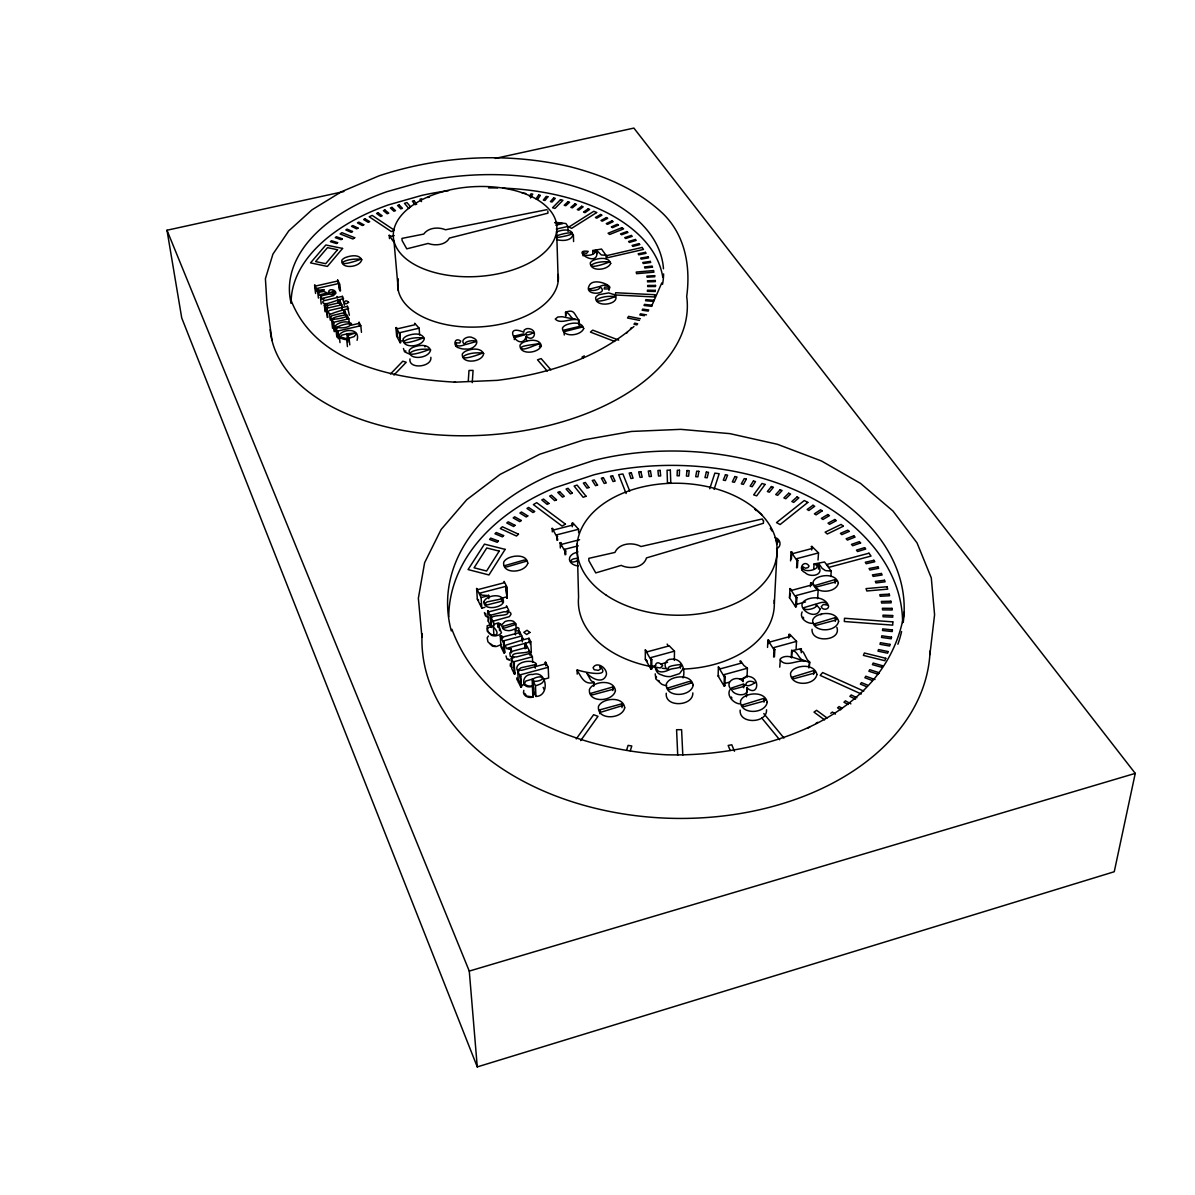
<?xml version="1.0" encoding="UTF-8"?>
<svg xmlns="http://www.w3.org/2000/svg" width="1195" height="1195" viewBox="0 0 1195 1195"><rect width="100%" height="100%" fill="white"/><g stroke="black" fill="none" stroke-linecap="round" stroke-linejoin="round"><path stroke-width="1.5" d="M674.353 660.387L674.473 651.17L650.648 657.638L651.783 659.64L651.768 668.841L650.916 669.081L645.315 659.177L645.315 649.975L647.317 651.798L668.319 646.107L667.139 644.075M650.916 669.081L650.946 659.864L645.315 649.975M683.017 676.609L683.002 677.894C685.96 669.663 681.464 657.922 671.426 659.207C665.092 658.759 662.463 667.288 668.393 670.081C664.659 672.202 656.638 673.711 656.413 667.303L660.267 667.96L662.672 665.66C653.725 656.219 652.365 673.039 661.627 674.906A12.562 8.813 1.5 0 0 670.559 676.564L679.552 673.621L683.152 668.662M606.104 258.628L606.059 255.297L601.309 254.938L596.634 250.323L594.363 250.696A11.95 6.677 -1.8 0 1 596.962 253.519C596.469 267.531 570.493 248.784 588.239 251.383L586.521 253.415L582.996 252.533C583.026 258.568 600.637 253.594 592.75 250.517L592.825 253.833M680.418 668.199L680.478 664.51C677.64 665.003 664.061 665.884 669.409 669.812C670.798 668.005 684.257 668.647 680.478 664.51M484.408 612.572L485.469 615.873L487.799 617.382M747.398 668.229L723.976 674.667L725.171 676.654L724.872 685.721L724.05 685.945L718.12 676.056L718.389 667.004L720.451 668.827L741.109 663.165L739.854 661.134L740.676 660.91L743.708 665.316L747.398 668.229L747.009 677.281M724.05 685.945L724.349 676.893L718.389 667.004M455.713 342.905C455.818 347.82 462.48 345.594 465.079 344.668C458.447 340.411 468.171 335.003 472.608 337.737C482.272 341.068 473.13 350.254 466.274 349.015A10.083 5.93 -3.8 0 1 459.268 347.999C452.442 346.968 454.249 336.243 460.717 341.068L459.806 342.935L455.713 342.905L455.937 346.281M403.447 348.492L404.537 351.748L408.675 353.78M743.723 687.767L743.17 684.137L731.654 687.947L733.431 689.276L743.529 686.557L745.038 685.422L743.873 684.137M746.502 696.849L746.89 687.782C757.779 697.581 760.931 678.7 749.534 676.579A5.034 3.525 3.7 0 0 745.785 676.579L743.29 678.342L743.066 681.643C737.39 673.95 722.885 681.852 731.788 690.098C734.731 696.461 750.191 696.849 746.89 687.782M764.008 702.167L764.188 698.537L763.336 698.537L741.856 705.125L744.007 706.603L763.814 701.151L765.532 699.911L764.188 698.537M767.534 647.421L767.892 640.206L769.968 641.969L790.209 636.442L788.924 634.47L789.731 634.246L796.542 641.356L796.094 648.586M768.519 643.597L768.699 639.982M777.258 543.904L777.452 540.349L775.645 540.558M774.33 603.669L777.153 549.924M802.248 570.284L802.442 566.714L805.594 568.237L808.104 567.565L809.045 566.027C804.429 558.857 796.886 569.164 805.161 572.644C809.164 577.2 821.966 576.229 819.755 568.402A14.698 9.694 4.1 0 0 816.08 564.249L818.814 563.741L822.115 568.342L825.342 570.538L831.227 571.15L830.824 576.543M773.628 657.026L774.016 649.796L767.892 640.206M774.435 656.802L774.823 649.587L773.583 647.645L796.542 641.356M779.737 667.154L780.41 658.654C787.58 652.918 797.184 660.043 805.012 660.745C798.38 660.357 798.23 650.797 792.061 650.692L801.158 648.616L801.262 652.754M790.567 560.858L791.075 551.926L793.077 553.539L812.391 548.415L811.151 546.623L811.913 546.414L818.515 552.897L818.022 560.052M791.434 558.872L791.852 551.731M818.216 589.613L795.691 595.678L796.931 597.53L796.363 606.597L795.571 606.821L789.477 597.619L790 588.567L792.061 590.255L811.928 584.923L810.643 583.04L811.435 582.816L818.216 589.613L817.589 598.68M790.478 593.795L789.477 597.619M788.715 638.085L788.924 634.47M791.224 657.295L791.673 650.08M796.602 567.834L797.035 560.679L791.075 551.926M791.628 657.907L792.061 650.692M797.379 567.625L797.812 560.47L796.602 558.707L818.515 552.897M795.571 606.821L796.124 597.754L790 588.567M472.264 382.639L473.071 370.39L468.993 370.465L468.291 380.966M811.674 549.999L811.913 546.414M810.404 586.655L810.643 583.04M813.705 569.313L814.079 563.95L824.565 561.979L831.227 571.15M356.394 333.659L354.198 336.572L349.074 338.26L346.909 333.883L341.621 335.212L340.291 336.96C357.484 341.008 335.78 340.441 339.709 334.316C345.086 328.535 360.502 328.416 357.096 340.291M808.821 667.9L809.657 662.03L807.282 659.745L803.413 652.321L800.008 649.617L801.501 649.154M809.284 667.452L809.657 662.03M818.441 569.119L818.814 563.741M813.586 674.413L813.84 670.783L813.003 670.783L791.971 677.221L794.122 678.64L813.526 673.338L815.199 672.128L813.84 670.783M835.096 583.294L835.365 579.694L834.558 579.709L814.512 585.64L816.588 586.939L835.096 582.025L836.679 580.919L835.365 579.694M835.275 621.4L835.559 617.77L834.737 617.77L814.109 623.969L816.23 625.329L835.275 620.205L836.918 619.055L835.559 617.77M516.763 677.938L516.942 679.791L519.676 681.658L518.331 682.016L520.781 686.976L521.558 686.766L520.363 674.802L548.221 667.288L545.637 662.254L544.875 662.463L545.592 663.867L536.047 666.437L536.421 663.942C531.939 658.43 513.82 662.12 517.226 670.171L519.108 670.992L517.764 671.351L518.331 682.016M929.874 654.681L934.58 614.753L931.293 577.917L917.028 542.888L892.979 511.027L860.594 483.452L821.503 461.001L777.362 444.271L729.891 433.636L680.747 429.349L631.587 431.44L584.026 439.82L539.647 454.279L500.048 474.445L466.707 499.749L441.134 529.475L424.628 562.681L418.369 598.217L421.94 637.279M812.047 629.242C810.957 643.448 841.833 641.177 836.858 627.33M505.993 655.965L506.994 659.222L509.847 660.118M740.153 710.084C738.839 724.499 767.354 723.453 766.533 709.77M495.283 158.412L633.888 128.089L1135.25 773.374L1114.248 871.738L477.268 1066.911L181.73 317.945L166.986 230.232L343.891 191.529M666.257 693.234C664.644 707.828 693.309 706.454 692.831 692.906M320.454 297.465L321.664 296.001L319.334 295.21L318.677 293.582L319.991 292.028L323.905 291.49L329.641 293.985C334.555 296.42 336.153 288.667 332.27 292.028L330.432 292.536A2.315 1.315 -6.1 0 1 328.595 291.7C328.998 288.129 336.153 289.668 335.929 293.208L333.405 295.643L322.232 298.481L324.159 298.735L321.709 298.884L320.454 297.465L321.216 304.023M904.376 611.676C887.586 719.405 760.528 757.481 666.123 754.762C581.741 750.116 483.721 714.909 451.919 629.302M593.676 682.629L590.868 680.403L586.685 672.86C591.107 678.506 603.176 684.765 606.403 674.727C607.493 668.184 596.783 660.76 593.078 667.736L594.154 669.738L598.411 670.35L600.487 669.036L599.741 666.153C612.617 678.73 581.726 671.605 577.26 669.917L577.095 670.544C581.203 676.25 583.683 685.108 593.676 682.629L593.751 686.199M523.828 690.366C521.827 695.684 528.817 698.746 533.075 696.954C535.928 679.328 530.744 690.157 524.381 683.645L525.785 681.06L532.163 679.193L535.465 685.751L535.943 696.431C550.148 696.267 547.116 669.678 532.806 674.503C521.065 673.099 520.348 690.322 532.567 686.259M630.258 750.863L631.782 745.994L628.107 745.366L626.538 750.355M714.087 489.382L719.166 473.728L714.849 473.115L709.74 488.74M556.511 231.905C577.812 223.868 578.29 244.407 556.765 239.717M530.102 643.881L530.236 642.253M497.867 623.88L501.452 632.752L499.585 634.784L495.955 635.83A6.572 4.541 -3.4 0 1 491.444 635.247L487.231 631.154L487.157 625.836L489.442 625L493.371 626.404L493.804 624.432L498.27 622.879L501.781 624.761L504.932 621.639A9.007 6.214 -3 0 1 509.653 620.608A6.782 4.675 -3 0 1 513.626 621.43L516.091 623.835L515.956 627.509C522.364 626.897 517.077 633.888 515.209 629.601L516.658 628.391L513.626 629.377A8.514 5.87 -3 0 1 508.472 630.661L505.724 630.288A6.587 4.541 -3 0 1 502.707 628.421C502.468 624.895 496.149 620.429 498.091 627.42M510.429 663.524L510.235 666.033L511.729 667.542M655.204 673.846L655.831 678.924L661.567 684.137A12.518 8.813 1.5 0 0 666.661 685.691M409.96 358.903C408.317 369.733 432.366 367.119 430.842 357.29M514.119 336.258L515.314 337.438L525.008 334.719L523.604 333.883L514.552 336.019L514.283 339.649M652.022 305.233L661.806 282.871M802.114 611.915C798.932 618.323 807.402 624.119 813.272 623.267M599.726 710.114L600.114 711.727L601.518 712.026L623.207 705.379L621.131 704.004L600.353 709.725L599.8 713.699M525.755 193.441L522.23 193.022M529.475 196.413L530.998 193.859L532.746 194.113L530.461 197.937M485.693 613.408L485.917 615.201M580.68 740.601L598.008 716.328L593.616 714.715L576.259 738.928M729.786 689.873C726.56 695.908 733.431 703.123 739.451 703.885M630.467 328.759L631.333 327.699M626.568 333.226L627.524 332.18M820.771 614.827L821.488 614.051M393.962 375.051L406.24 362.249L402.79 361.204L390.496 373.975M488.396 635.994L487.172 637.831L487.904 641.76L492.101 645.868A6.543 4.541 -3.4 0 0 496.612 646.45L501.512 644.463M830.764 713.295L832.407 712.041L835.469 714.087M565.519 312.268C569.881 312.522 570.478 319.11 575.348 319.379L562.143 316.705L557.781 317.019L555.257 319.08C560.903 324.995 571.628 317.213 578.977 320.2C573.734 313.643 574.556 308.878 565.519 312.268L565.608 315.644M633.933 326.504C595.917 359.262 546.339 374.14 497.359 380.354L454.249 382.206L455.489 382.176C394.738 378.83 315.196 363.997 290.833 299.646M776.541 548.759C782.157 546.384 780.529 538.721 774.972 537.601M815.886 723.438L817.724 722.303M807.85 728.113L809.777 727.038M584.295 355.856L582.01 357.111L583.354 357.992M777.123 542.575L778.692 541.514L777.452 540.349M577.842 551.866L573.57 553.509A11.98 7.977 -1.3 0 0 569.761 557.273C567.864 562.262 573.884 565.803 578.186 565.892M477.268 1066.911L469.276 971.087L1135.25 773.374M529.355 650.767C528.19 654.173 510.026 651.469 512.879 656.772L516.464 656.966L529.818 653.396L529.923 651.887L532.402 656.787L513.865 661.746L515.105 673.756L514.343 673.95L511.893 669.006L511.311 658.34L513.88 657.594L510.265 656.279L509.832 652.888L512.655 651.17L526.771 647.391L526.875 645.912L529.355 650.767L529.519 654.322M535.465 685.751C538.736 684.75 544.293 683.45 543.904 679.029M718.12 676.056L718.942 675.832M724.349 676.893L725.171 676.654M725.47 683.226L729.055 682.24M739.824 679.268L745.217 677.774M774.016 649.796L774.823 649.587M645.315 659.177L647.302 660.999M650.946 659.864L651.783 659.64M655.711 665.466L650.633 666.84L651.768 668.841M660.79 664.076L667.572 662.239M796.124 597.754L796.931 597.53M520.781 686.976L520.228 676.31L521.005 676.101M805.49 601.951L795.138 604.745L796.363 606.597M532.94 678.984C542.396 673.442 547.788 680.612 534.18 681.464L532.94 678.984L533.269 686.094M521.558 686.766L520.915 685.482L524.381 684.541M543.456 679.372L548.654 677.968L548.221 667.288M514.343 673.95L513.775 663.3L514.537 663.091M797.035 560.679L797.812 560.47M521.827 635.979L519.392 631.169L519.287 632.663L501.721 637.323L500.302 636.188L500.929 646.824L503.917 652.873L504.678 652.664L503.483 640.864L521.827 635.979L522.349 641.879M503.917 652.873L503.483 640.864M531.312 652.44L530.819 641.805L529.012 638.264L523.709 639.669L522.932 638.13L522.17 638.324L522.947 639.878L505.38 645.33L506.381 648.571L511.281 649.303L511.475 652.843M530.819 641.805L525.516 643.224L526.278 644.732L524.754 643.418L507.561 648.108L511.281 649.303M491.384 627.524L490.727 615.216L503.767 611.795L507.561 611.885C510.818 616.486 492.908 614.588 491.877 617.531L490.727 616.919L493.49 622.49L493.61 621.012L509.339 616.635L510.952 614.439C511.878 611.063 503.2 611.347 508.861 610.451L506.486 605.805L506.366 607.224L489.024 611.78L487.65 610.75L488.337 621.34L490.398 625.508M487.65 610.75L490.413 616.306L490.727 615.216M488.337 621.34L488.845 617.606M505.814 586.372L479.718 593.168L481.854 595.14L488.815 595.618L481.092 597.53L476.611 588.508L477.94 589.598L503.991 582.816L504.096 581.397L507.218 587.477L507.068 598.247L505.814 586.372L507.068 598.247M476.611 588.508L477.328 599.068L478.642 600.159M501.213 598.307L506.396 596.947M564.847 552.852L564.727 549.327L578.29 545.831M579.575 539.722L561.919 544.278L560.156 542.709L564.921 551.254L565.698 551.059L565.803 554.585M577.618 558.394C568.775 558.244 569.089 564.533 577.065 560.903M578.649 532.776L578.559 529.251L556.691 534.867L557.751 540.095M578.559 529.251L572.988 523.022L572.211 523.216L573.197 524.949L553.912 529.893L552.18 528.354L556.855 536.764L557.632 536.57M332.554 328.311L331.612 320.066L333.749 319.528L330.492 318.079L331.807 315.689L344.952 312.492L345.146 311.492L347.133 318.049M477.328 599.068L481.794 608.106L484.871 607.344M395.889 327.639L396.65 336.079L400.146 342.726L400.086 334.122L395.889 327.639L397.308 328.849L414.71 324.801L414.665 323.262L419.116 328.162L419.669 334.929M396.65 336.079L398.069 337.304M403.716 340.396L400.131 341.232L400.833 342.577M421.701 198.818L419.968 199.221L421.491 201.626M338.454 337.677L337.707 331.06L360.785 325.712L361.473 332.329M360.785 325.712L359.083 322.336L358.918 323.427L351.001 325.264L351.494 323.576C346.953 320.215 337.886 322.067 334.749 326.653L336.99 328.505L335.885 328.759L338.14 331.926L338.872 338.543M347.551 333.734L355.498 332.882L348.372 335.392L347.551 333.734L348.268 340.366M400.146 342.726L399.369 332.778L419.116 328.162M344.474 314.151L343.607 309.834C324.084 315.241 333.271 315.614 327.549 312L329.462 310.431L342.412 307.444L341.904 306.413L343.04 307.309L347.446 306.293L349.358 315.256M344.593 312.971L344.235 309.684L348.641 308.668M344.115 310.849L345.116 314.001M346.774 314.748C325.174 318.019 331.224 321.679 346.953 316.526L347.162 315.51L348.806 318.781L349.328 323.74M348.806 318.781L333.435 322.336L334.809 331.478M331.612 320.066L333.883 323.233M344.339 305.278L342.442 296.36L338.065 297.361L336.93 296.479L337.438 297.51L323.531 300.811L322.665 302.006L323.457 303.5C326.892 303.321 323.367 305.263 338.618 299.855L339.753 300.722L340.112 304.008M339.604 303.007L339.246 299.721L343.622 298.72M325.1 311.761L324.338 305.188L325.399 305.935L339.992 302.589L340.187 301.573L341.8 304.815L342.263 309.699M341.8 304.815L326.564 308.31L327.908 317.332M324.338 305.188L326.952 309.102M555.78 225.168L562.74 223.599L554.614 222.688M556.287 229.067L567.894 226.438L568.028 231.397M315.57 293.462L314.599 285.291L315.614 286.023L337.483 281.064L337.677 280.063L339.798 284.261L340.515 290.803M339.903 290.953L338.738 283.514L316.824 288.503C319.214 292.551 331.911 287.502 317.646 291.505L314.599 285.291M555.526 236.207C573.914 229.604 580.501 234.205 556.467 237.611M389.525 238.597L389.226 235.325L390.556 236.386L394.171 235.579M427.676 197.504L429.423 197.145M546.996 209.648L445.511 229.769C438.535 226.796 428.393 227.483 423.732 234.086L401.938 238.402L402.132 240.613L406.763 248.844L428.124 243.451C435.085 245.991 445.526 245.259 449.38 238.074L547.937 213.158L547.863 210.947M592.75 250.517L601.518 249.053L606.059 255.297M533.075 696.954L526.756 696.102L524.724 693.339M539.259 343.309C537.227 344.683 516.27 345.489 522.305 348.925C527.578 350.18 544.457 339.171 539.393 346.714M564.189 331.627L582.533 326.982L580.875 326.101L563.935 330.119L564.279 335.003M405.927 351.076L404.821 350.897M612.751 686.991L590.449 693.444L592.436 694.878L612.184 689.56L613.961 688.335L612.751 686.991L612.796 690.576M494.073 645.868L495.088 645.927M555.526 222.345L565.922 223.54L567.894 226.438M648.81 309.983L642.626 309.132L642.148 310.237L648.317 311.103M646.51 314.868L640.415 313.837L639.818 314.942L644.404 315.719M640.4 318.736L628.57 316.361L627.539 318.004L639.444 320.394M509.175 659.565L508.099 659.087M637.712 323.83L634.754 323.143L633.977 324.218L636.95 324.921M535.151 664.644L520.96 667.796L518.376 669.812L521.647 670.305L534.314 666.9L535.659 665.481L535.151 664.644L535.315 668.199M809.194 662.478C799.978 656.906 786.668 669.006 780.156 659.924M502.184 598.785L487.172 601.877L484.632 603.4L487.052 604.954L499.883 601.697L502.468 600.682L502.184 598.785L502.393 602.31M874.994 679.537L865.852 676.221L864.866 677.744L872.47 680.523M618.711 340.142L592.72 330.134L590.435 332.105L614.708 341.471M867.421 685.049L861.461 682.614L860.355 684.108L866.315 686.528M608.882 287.069L604.76 287.054L604.117 288.936C621.759 289.892 593.676 275.074 589.165 285.799C583.279 296.42 610.63 294.672 599.726 286.516C603.326 284.559 611.004 283.812 608.927 290.43M863.746 691.098L822.638 672.546L820.173 675.399L861.296 693.996M493.012 645.584L490.055 643.522M856.89 697.775L851.228 694.937L849.884 696.356L855.56 699.194M850.9 703.87L845.403 700.853L843.954 702.212L848.077 704.482M658.49 680.508L659.386 681.016M814.079 563.95C825.162 568.118 802.159 575.019 802.442 566.714M842.311 708.486L839.129 706.544L837.576 707.873L840.757 709.8M761.842 514.776L754.867 508.801L756.032 510.519M674.473 651.17L668.961 645.554M526.293 336.288C533.702 343.01 538.587 330.447 529.415 328.73A4.048 2.375 -2.7 0 0 526.383 328.774L524.217 329.984L523.754 332.21C500.272 322.232 520.422 354.093 526.293 336.288L526.502 341.367M827.059 717.986L816.603 710.323L813.989 712.115L824.565 719.883M803.712 618.129L803.085 617.188M550.91 369.867L541.141 358.605L537.511 359.8L547.265 371.062M731.938 698.059L731.325 697.014M410.497 206.75L406.987 202.597L404.478 203.329L408.869 208.542M763.784 713.549L783.95 738.032M761.857 718.12L779.618 739.75M481.092 604.864L480.42 603.744M543.157 687.364L544.352 689.709M770.282 528.354L772.194 531.163M723.677 683.719L724.872 685.721M392.468 239.851L393.125 241.031L389.226 235.325M564.727 549.327L565.698 551.059M399.369 332.778L400.086 334.122M339.246 299.721L339.753 300.722M344.235 309.684L344.757 310.7M532.671 689.873L535.943 696.431M500.302 636.188L503.304 642.238M511.311 658.34L513.775 663.3M517.764 671.351L520.228 676.31M501.691 646.614L502.348 647.959M514.447 672.412L515.105 673.756M337.707 331.06L338.14 331.926M502.722 638.115L501.825 635.83M734.462 751.267L731.803 744.784L728.158 745.456L730.19 750.46M166.986 230.232L469.276 971.087M629.735 491.13L622.909 473.967L618.666 474.669L626.12 493.52M424.643 345.803L425.017 346.894M271.982 340.396L266.963 303.605L265.409 278.674L272.938 254.087L288.787 230.844L312.014 209.812L341.471 191.723L379.129 175.799C440.462 155.529 507.188 152.064 570.149 166.732L573.944 167.733C606.388 176.561 637.996 190.154 662.762 213.442C685.273 235.191 690.755 266.53 686.692 296.509A209.005 120.531 -3.6 0 1 492.265 434.636A209.005 120.531 -3.6 0 1 270.16 329.641M317.646 291.505L318.408 298.063M315.181 285.157L315.958 291.685M329.536 313.613L330.283 320.2M327.176 303.605L327.714 307.22M326.325 309.251L327.281 317.482M324.637 303.605L325.727 311.611M332.27 292.028L332.628 295.314M335.885 328.759L336.811 337.035M333.241 323.382L334.182 331.627M337.632 299.153L337.991 302.425M339.26 335.974L340.007 342.606M333.345 290.908L333.719 294.179M337.498 332.076L338.245 338.693M343.607 309.834L343.966 313.12M346.55 338.304L347.446 346.595M338.738 283.514L339.455 290.056M337.677 280.063L338.036 283.334M340.187 301.573L340.545 304.859M338.618 299.855L338.992 303.142M347.446 306.293L347.805 309.58M347.162 315.51L347.506 318.811M349.074 338.26L349.791 344.892M346.909 333.883L347.82 342.173M342.442 296.36L342.801 299.646M359.083 322.336L359.426 325.652M396.576 327.475L397.337 335.914M393.962 241.046L398.368 290.743M656.369 676.519L656.443 677.58M481.092 597.53L481.794 608.106M490.413 616.306L491.085 626.897M488.561 595.125L488.785 598.65M493.49 622.49L493.714 626.031M493.475 628.182L493.908 635.247M501.063 635.994L501.273 639.534M499.137 623.596L499.555 630.661M498.33 623.641L498.539 627.181M504.066 642.029L504.678 652.664M511.027 648.81L511.221 652.351M515.209 629.601L515.493 634.904M519.392 631.169L519.571 634.709M520.452 676.579L520.915 685.482M526.278 644.732L526.457 648.287M525.516 643.224L525.695 648.497M524.754 643.418L525.008 648.736M682.808 755.195L681.598 729.682L676.579 729.712L677.729 755.21M532.163 679.193L532.821 696.446M529.923 651.887L530.087 655.443M529.012 638.264L529.176 641.805M532.402 656.787L532.656 662.105M545.637 662.254L545.786 665.809M552.18 528.354L552.314 531.865M556.855 536.764L556.975 540.289M582.996 252.533L583.1 255.849M560.933 542.5L561.053 546.025M560.156 542.709L560.336 547.997M556.661 231.337A81.917 44.947 -3.6 0 1 429.08 270.862A81.917 44.947 -3.6 0 1 439.476 192.664A81.917 44.947 -3.6 0 1 556.661 231.337L558.214 281.288M564.921 551.254L565.026 554.794M565.773 312.687L565.877 316.048M577.26 669.917L577.185 674.114M572.211 523.216L572.315 526.741M577.14 543.919L578.574 597.201A97.99 66.427 1.3 0 0 655.204 667.318M578.977 320.2L579.097 325.264M578.559 320.514L578.649 323.89M573.421 234.967L573.585 241.584M593.84 681.927L593.93 685.512M596.634 250.323L596.693 253.654M621.968 704.004L622.012 707.604M903.226 622.401A228.32 154.603 1.2 0 0 593.542 460.508L554.002 473.519A228.32 154.603 1.2 0 0 451.307 630.93M901.583 631.528A228.32 154.603 1.2 0 1 897.893 644.224M448.752 616.784A226.975 154.842 1.3 0 1 554.495 487.874L593.825 474.833A226.975 154.842 1.3 0 1 902.613 622.64M930.068 650.961A254.162 175.277 1.4 0 1 668.304 818.231A254.162 175.277 1.4 0 1 422.074 633.679M774.181 600.189A97.99 66.427 1.3 0 1 683.331 669.051M665.705 668.617A97.99 66.427 1.3 0 1 662.194 668.274M663.598 273.924A187.361 105.862 -3.6 0 1 662.538 284.32M290.997 302.679A187.361 105.862 -3.6 0 1 386.956 191.678L420.804 182.103A187.361 105.862 -3.6 0 1 663.464 268.785M291.147 303.396A186.435 106.25 -3.6 0 1 388.136 204.972L421.835 195.382A186.435 106.25 -3.6 0 1 448.528 190.692M488.546 187.914A186.435 106.25 -3.6 0 1 497.613 187.974M503.035 188.123A186.435 106.25 -3.6 0 1 662.807 277.464M558.184 274.447A80.483 45.574 -3.6 0 1 475.954 327.072A80.483 45.574 -3.6 0 1 398.338 278.853M483.661 353.586C482.526 362.473 461.255 364.505 462.301 354.078A10.606 6.289 -3.7 0 1 465.856 351.076C471.233 348.791 480.554 347.267 483.661 353.586M655.517 285.426L655.502 286.531L647.66 286.576L647.675 285.456L655.517 285.426M483.721 601.996C484.393 609.495 495.283 608.15 500.122 605.536A10.202 6.931 -3.4 0 0 503.394 602.474C504.634 592.601 486.32 594.617 483.721 601.996M892.814 621.878L892.725 625.134L844.327 621.519L844.492 618.263L892.814 621.878M430.558 349.911C429.289 358.694 407.943 360.89 409.228 350.404A10.606 6.259 -4.7 0 1 412.872 347.401C418.19 345.176 427.586 343.533 430.558 349.911M679.492 470.262L679.298 475.819L677.102 475.774L677.311 470.218L679.492 470.262M424.33 338.424C423.03 347.088 401.908 349.284 403.163 338.932A10.531 6.169 -4.8 0 1 406.778 335.974C412.066 333.793 421.372 332.135 424.33 338.424M763.515 520.9L763.411 523.29L646.495 557.901C643.493 567.983 629.496 569.447 621.206 565.384L595.767 572.913L588.866 560.739L588.806 558.349L614.932 552.434C619.174 542.978 632.767 541.977 640.983 546.518L762.216 518.988L763.515 520.9M336.497 327.355C352.45 330.313 357.185 318.124 336.497 327.355M820.084 609.047C816.529 622.968 791.239 605.835 807.237 599.307C814.542 596.215 826.074 597.664 828.658 606.268C828.613 610.077 821.966 610.272 821.249 606.687L823.37 604.446L827.239 605.058C825.67 599.83 819.172 603.341 815.841 604.087L820.084 609.047M361.756 259.718C360.203 267.396 340.65 269.697 341.845 260.241A9.933 5.512 -5.6 0 1 345.355 257.567C350.284 255.7 358.948 253.908 361.756 259.718M655.323 290.37L655.218 291.49L647.361 291.311L647.466 290.191L655.323 290.37M892.411 629.929L892.247 631.558L882.537 630.512L882.702 628.884L892.411 629.929M687.005 470.546L686.408 476.088L688.604 476.193L689.201 470.651L687.005 470.546M487.59 628.107C486.514 636.995 504.156 638.19 493.669 627.211L490.697 626.479L487.59 628.107M838.636 621.295C836.321 632.723 812.376 632.932 812.675 620.145A12.816 8.664 5.1 0 1 816.215 616.052C823.086 612.064 836.366 612.004 838.636 621.295M838.367 583.055C835.992 593.945 812.988 594.244 813.123 581.995A12.458 8.26 4.7 0 1 816.558 578.081C823.236 574.332 836.052 574.123 838.367 583.055M816.932 674.473C814.661 686.363 789.955 686.542 790.552 673.218A13.026 9.052 5.1 0 1 794.197 668.946C801.188 664.749 814.856 664.868 816.932 674.473M891.5 637.174L891.231 638.802L881.522 637.428L881.805 635.8L891.5 637.174M654.815 294.717L654.427 296.957L615.231 294.971L608.778 292.909L598.934 294.687A10.337 5.93 -1.4 0 0 595.693 297.525C594.602 308.19 620.907 304.83 615.186 295.016L615.679 292.73L654.815 294.717M803.742 607.687C804.071 612.258 821.084 607.239 815.05 604.297L803.742 607.687M698.881 471.338L697.895 476.85L695.699 476.671L696.7 471.159L698.881 471.338M767.235 702.331C764.89 714.461 739.556 714.789 740.527 701.017A13.175 9.336 4.1 0 1 744.321 696.61C751.371 692.308 765.412 692.443 767.235 702.331M693.19 685.318C690.62 697.283 665.047 697.985 666.347 684.003A13.235 9.366 1.9 0 1 670.335 679.596C677.341 675.369 691.621 675.265 693.19 685.318M890.066 644.389L889.678 646.017L879.998 644.314L880.401 642.686L890.066 644.389M624.716 707.784C622.102 719.51 596.768 720.436 598.471 706.469A12.951 9.291 0 0 1 602.534 702.107C609.316 697.94 623.536 697.79 624.716 707.784M754.971 682.718C741.139 691.89 744.918 676.714 754.971 682.718M706.35 472.07L704.96 477.552L707.141 477.806L708.515 472.309L706.35 472.07M615.44 690.695C612.811 702.197 587.776 703.198 589.449 689.425A12.831 9.142 -0.3 0 1 593.482 685.123C600.189 681.06 614.275 680.821 615.44 690.695M653.68 300.259L653.396 301.379L645.569 300.752L645.868 299.631L653.68 300.259M527.802 563.218C524.919 573.062 502.124 574.646 503.678 562.218A11.95 7.977 -2.9 0 1 507.591 558.453C513.671 555.092 526.756 554.181 527.802 563.218M888.109 651.574L887.601 653.187L877.981 651.155L878.504 649.542L888.109 651.574M610.72 263.393C607.777 270.443 590.3 272.057 590.255 262.93A10.113 5.676 -1.5 0 1 593.437 260.211C598.576 258.045 608.823 256.537 610.72 263.393M583.713 328.565C580.77 336.153 562.158 337.797 562.472 327.983A10.501 6.139 -1.9 0 1 565.818 325.055C571.135 322.665 581.995 321.231 583.713 328.565M589.583 289.1C590.255 292.372 603.042 289.145 599.053 286.666L589.583 289.1M652.231 305.233L651.843 306.353L644.06 305.502L644.449 304.381L652.231 305.233M541.365 345.833C538.392 353.481 519.437 355.273 520.004 345.221A10.576 6.244 -2.6 0 1 523.44 342.248C528.758 339.828 539.841 338.349 541.365 345.833M691.576 682.883L670.828 689.351L668.797 689.59L667.542 688.126L688.275 681.747L690.262 681.509L691.576 682.883M529.908 632.439L526.696 634.515L523.813 632.334L527.025 630.273L529.908 632.439M885.779 658.296L884.823 660.701L863.402 655.398L864.388 653.008L885.779 658.296M725.455 474.759L723.289 480.151L725.44 480.524L727.606 475.147L725.455 474.759M533.239 332.808C521.707 339.111 525.173 328.849 533.239 332.808M526.517 561.172L507.322 566.759L505.47 566.983L504.439 565.728L523.619 560.201L525.441 559.992L526.517 561.172M882.597 665.749L881.85 667.318L872.425 664.644L873.186 663.061L882.597 665.749M734.895 476.551L732.341 481.869L734.462 482.317L737.016 476.999L734.895 476.551M615.44 296.539C586.715 307.727 594.886 294.448 615.44 296.539M609.569 261.944C581.472 272.714 589.419 260.002 609.569 261.944M503.035 626.329L503.244 627.719L504.708 628.017L515.374 624.522L513.566 623.267L503.035 626.329M348.611 302.335C342.651 307.488 343.757 297.241 348.611 302.335M482.571 353.078C452.397 364.893 461.584 350.867 482.571 353.078M746.322 479.135L743.395 484.378L741.303 483.87L744.231 478.627L746.322 479.135M879.057 672.695L878.191 674.264L868.884 671.246L869.766 669.693L879.057 672.695M429.483 349.403C399.055 361.174 408.526 347.237 429.483 349.403M423.269 337.931C393.035 349.552 402.446 335.81 423.269 337.931M505.141 549.371L488.964 574.959L468.067 569.567L484.453 544.128L505.141 549.371M499.211 551.119L486.604 571.016L474.071 567.789L486.783 547.967L499.211 551.119M753.447 480.987L750.131 486.141L752.193 486.723L755.509 481.57L753.447 480.987M360.785 259.27C332.105 269.756 341.098 257.537 360.785 259.27M538.661 195.024L536.077 198.803L537.795 199.102L540.379 195.323L538.661 195.024M475.968 341.606L465.916 344.474C462.002 341.875 474.295 339.246 475.968 341.606M765.054 484.438L756.704 495.835L753.657 494.879L762.007 483.482L765.054 484.438M547.908 196.742L544.995 200.476L543.307 200.133L546.22 196.413L547.908 196.742M771.432 486.559L767.354 491.503L769.341 492.206L773.419 487.261L771.432 486.559M342.577 248.426L327.385 266.425L310.521 262.885L325.847 244.99L342.577 248.426M337.543 249.725L325.712 263.692L315.599 261.585L327.49 247.649L337.543 249.725M320.648 294.627L322.351 295.583L328.655 294.209L325.204 293.477L320.648 294.627M553.643 197.982L550.417 201.656L552.075 202.03L555.287 198.37L553.643 197.982M498.42 540.991L497.239 542.291L489.591 539.438L490.772 538.138L498.42 540.991M780.156 489.771L775.719 494.581L777.661 495.342L782.098 490.533L780.156 489.771M560.5 199.655L552.538 207.766L554.973 208.423L562.935 200.297L560.5 199.655M503.618 535.584L502.363 536.839L494.954 533.762L496.209 532.507L503.618 535.584M788.685 493.236L783.89 497.927L785.787 498.748L790.582 494.058L788.685 493.236M568.013 201.746L564.189 205.256L565.773 205.734L569.597 202.209L568.013 201.746M518.481 534.195L516.464 536.032L500.346 528.578L502.363 526.756L518.481 534.195M797.005 496.986L791.852 501.512L793.704 502.408L798.857 497.867L797.005 496.986M337.602 242.645L336.542 243.571L330.417 241.659L331.478 240.733L337.602 242.645M574.944 203.912L570.822 207.347L572.36 207.87L576.483 204.435L574.944 203.912M515.06 525.337L513.641 526.502L506.77 522.992L508.189 521.827L515.06 525.337M807.835 502.423L780.111 524.53L776.511 522.603L804.265 500.541L807.835 502.423M342.308 238.821L341.173 239.702L335.257 237.626L336.392 236.729L342.308 238.821M581.681 206.272L577.275 209.618L578.768 210.171L583.175 206.84L581.681 206.272M521.259 520.512L519.765 521.632L513.178 517.913L514.672 516.808L521.259 520.512M354.691 237.7L352.898 239L340.097 233.936L341.904 232.652L354.691 237.7M812.988 505.276L807.148 509.488L808.881 510.489L814.721 506.277L812.988 505.276M588.209 208.826L583.518 212.068L584.967 212.665L589.643 209.424L588.209 208.826M527.772 515.896L526.218 516.972L519.915 513.073L521.483 511.998L527.772 515.896M352.51 231.516L351.255 232.353L345.818 229.963L347.088 229.126L352.51 231.516M822.235 510.833L816.066 514.866L814.393 513.82L820.562 509.787L822.235 510.833M596.649 212.546L571.658 228.335L568.88 227.02L593.855 211.261L596.649 212.546M534.583 511.505L532.955 512.521L526.965 508.443L528.593 507.427L534.583 511.505M358.007 228.081L356.693 228.872L351.509 226.333L352.824 225.541L358.007 228.081M827.836 514.537L821.353 518.376L822.952 519.481L829.449 515.642L827.836 514.537M600.622 214.502L595.394 217.505L596.738 218.192L601.966 215.175L600.622 214.502M565.444 524.127L562.053 526.084L533.358 504.589L536.734 502.677L565.444 524.127M363.743 224.779L362.369 225.541L357.439 222.867L358.814 222.106L363.743 224.779M834.827 519.511L828.03 523.156L829.554 524.321L836.351 520.676L834.827 519.511M606.448 217.58L600.965 220.477L602.235 221.195L607.717 218.312L606.448 217.58M548.908 503.468L547.161 504.38L541.798 499.958L543.561 499.062L548.908 503.468M365.058 218.819L363.624 219.551L368.284 222.36L369.718 221.628L365.058 218.819M843.311 526.233L827.298 534.001L825.133 532.163L841.116 524.426L843.311 526.233M612.004 220.851L606.268 223.599L607.493 224.361L613.214 221.613L612.004 220.851M394.32 230.172L391.348 231.576L369.21 216.773L372.168 215.399L394.32 230.172M556.497 499.779L554.689 500.63L549.655 496.059L551.478 495.223L556.497 499.779M618.427 225.063L612.467 227.692L611.317 226.886L617.277 224.272L618.427 225.063M849.182 531.416L841.803 534.628L840.429 533.373L847.808 530.162L849.182 531.416M378.098 212.785L376.574 213.442L380.682 216.489L382.206 215.832L378.098 212.785M559.618 491.638L557.766 492.415L562.442 497.12L564.309 496.328L559.618 491.638M621.997 227.648L608.061 233.219L609.674 234.474L623.611 228.887L621.997 227.648M384.954 209.991L383.386 210.619L387.21 213.771L388.778 213.158L384.954 209.991M853.783 535.793L846.135 538.781L847.419 540.08L855.082 537.093L853.783 535.793M572.345 493.147L570.433 493.879L566.086 489.039L567.998 488.307L572.345 493.147M626.942 231.591L620.549 233.906L621.564 234.773L627.958 232.442L626.942 231.591M392.005 207.392L390.392 207.96L393.917 211.231L395.53 210.664L392.005 207.392M860.594 542.963L852.677 545.727L851.467 544.382L859.384 541.634L860.594 542.963M586.073 496.269L583.13 497.269L574.138 486.081L577.065 485.08L586.073 496.269M631.318 235.46L624.716 237.626L625.657 238.522L632.26 236.356L631.318 235.46M399.205 204.972L397.562 205.495L400.788 208.856L402.431 208.333L399.205 204.972M864.612 547.654L856.442 550.148L857.562 551.537L865.733 549.028L864.612 547.654M588.971 487.53L586.969 488.143L583.354 483.079L585.356 482.466L588.971 487.53M635.352 239.478L628.57 241.48L629.436 242.406L636.218 240.404L635.352 239.478M597.545 485.11L595.513 485.663L592.257 480.495L594.288 479.957L597.545 485.11M868.974 553.21L826.88 564.443L828.882 567.326L871.035 556.063L868.974 553.21M414.067 200.67L412.365 201.118L414.979 204.659L416.682 204.211L414.067 200.67M639.056 243.631L632.095 245.453L632.887 246.409L639.848 244.587L639.056 243.631M603.385 477.731L601.324 478.209L604.207 483.452L606.268 482.974L603.385 477.731M642.088 247.455L606.403 255.7L607.777 257.672L643.507 249.426L642.088 247.455M873.889 560.291L865.285 562.262L866.211 563.726L874.83 561.755L873.889 560.291M645.434 252.339L638.16 253.788L638.787 254.804L646.062 253.34L645.434 252.339M612.617 475.789L610.525 476.193L613.035 481.525L615.126 481.107L612.617 475.789M877.862 566.803L869.064 568.506L869.885 570L878.698 568.297L877.862 566.803M648.048 256.82L640.654 258.09L641.192 259.121L648.586 257.851L648.048 256.82M881.402 573.466L872.41 574.885L873.142 576.408L882.134 574.989L881.402 573.466M650.289 261.406L642.776 262.482L643.224 263.527L650.737 262.452L650.289 261.406M631.304 472.757L629.167 473.056L630.915 478.493L633.051 478.209L631.304 472.757M884.479 580.247L875.323 581.382L875.95 582.936L885.107 581.801L884.479 580.247M652.5 267.142L644.882 268.024L644.523 266.948L652.141 266.082L652.5 267.142M640.849 471.681L638.683 471.891L640.042 477.388L642.208 477.163L640.849 471.681M886.959 586.76L866.046 588.627L866.808 590.987L887.736 589.12L886.959 586.76M653.516 270.563L636.203 272.072L636.591 273.685L653.934 272.176L653.516 270.563M650.453 470.89L648.273 471.039L649.243 476.551L651.424 476.402L650.453 470.89M654.636 275.642L646.883 276.105L647.048 277.195L654.815 276.732L654.636 275.642M889.214 594.139L879.804 594.677L880.207 596.26L889.633 595.737L889.214 594.139M660.103 470.382L657.922 470.471L658.505 476.013L660.686 475.924L660.103 470.382M655.278 280.511L647.466 280.765L647.556 281.871L655.368 281.617L655.278 280.511M890.872 601.219L881.342 601.443L881.641 603.042L891.171 602.818L890.872 601.219M670.335 470.173L667.049 470.203L667.467 482.75L670.783 482.72L670.335 470.173M892.023 608.36L882.418 608.27L882.597 609.883L892.202 609.973L892.023 608.36M892.665 615.544L883 615.141L883.06 616.769L892.74 617.173L892.665 615.544M606.358 595.274A100.111 65.994 1 0 0 773.777 567.132A100.111 65.994 1 0 0 650.991 485.245A100.111 65.994 1 0 0 606.358 595.274"/></g></svg>
